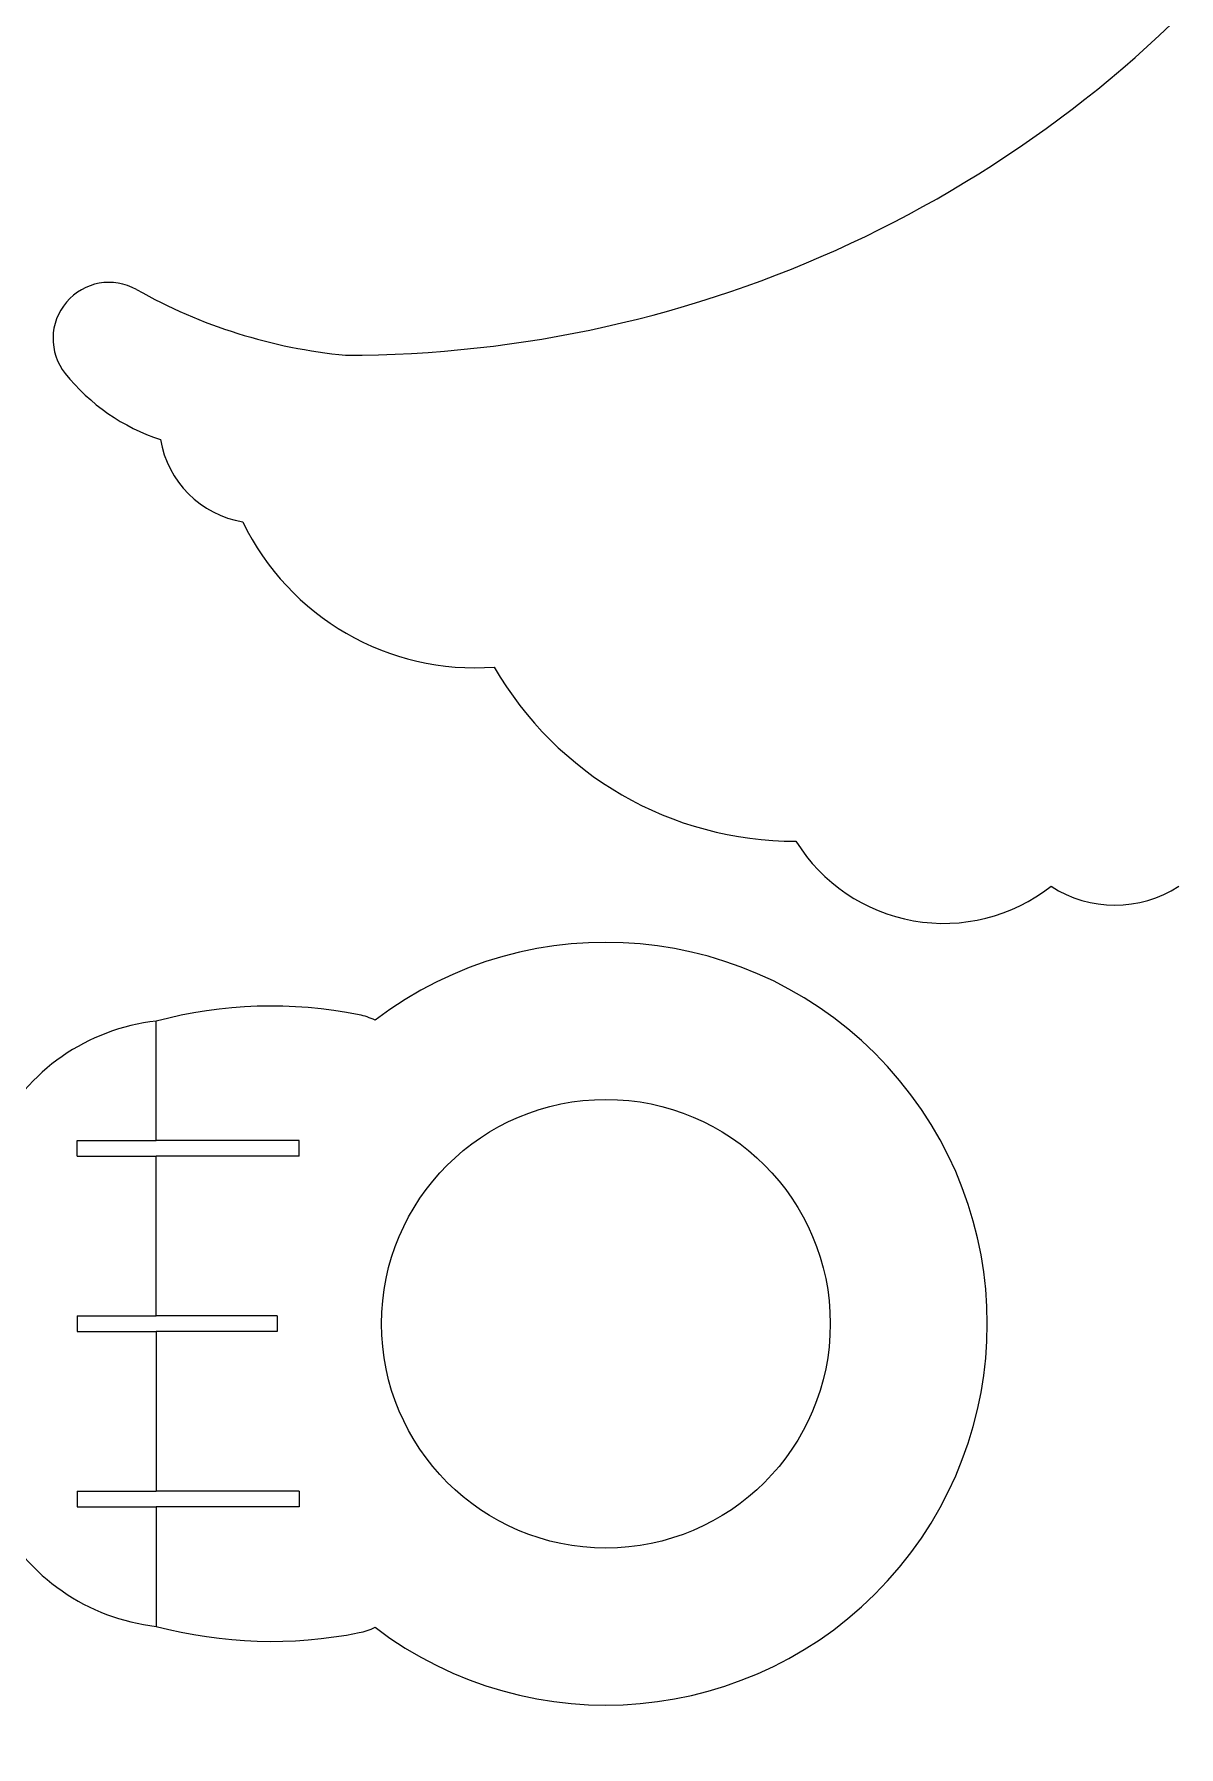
# Model space of a CAD drawing. Header units: millimetres. Extents: x 570 to 650.8, y -8.3 to 42.9.
# Drawn here: x 613.78 to 630.6, y -7.6 to 17.56 of the extents above; entities that cross this region are included whole.
import ezdxf

# ---------------------------------------------------------------- set-up
doc = ezdxf.new("R2010")
doc.units = ezdxf.units.MM
doc.header["$MEASUREMENT"] = 0
doc.layers.add('Layer 1', color=7, linetype='Continuous')

msp = doc.modelspace()

# ---------------------------------------------------------------- linework, layer by layer
at = {"layer": 'Layer 1', "color": 4, "lineweight": 9}
for points in [[(618.35982, 12.84619), (623.55273, 12.84473), (628.47967, 15.14214), (631.81651, 19.12108)], [(615.28932, 13.80967), (616.23388, 13.27714), (617.28029, 12.94893), (618.35979, 12.84618)], [(614.24026, 12.57781), (614.60141, 12.12453), (615.08779, 11.78697), (615.63856, 11.60687)], [(615.63857, 11.60688), (615.74486, 10.98732), (616.23034, 10.50197), (616.84991, 10.39569)], [(616.84993, 10.39569), (617.52638, 8.99328), (618.99216, 8.14723), (620.54482, 8.26241)], [(620.54483, 8.26241), (621.45807, 6.67694), (623.14876, 5.70062), (624.97836, 5.70261)], [(628.72663, 5.04159), (629.29813, 4.67276), (630.03233, 4.67276), (630.60383, 5.04159)], [(618.55736, 3.15282), (617.57003, 3.35028), (616.55049, 3.31841), (615.57727, 3.05968)], [(615.57727, 3.05952), (614.56656, 2.94737), (613.68087, 2.33164), (613.22379, 1.42311)], [(615.57727, 1.30476), (615.57727, 1.30476), (615.57727, 3.05969), (615.57727, 3.05969)], [(615.57727, 1.30476), (615.57727, 1.30476), (615.57727, 3.05969), (615.57727, 3.05969)], [(615.57727, 1.30476), (615.57727, 1.30476), (615.57727, 3.05969), (615.57727, 3.05969)], [(615.57727, 1.30476), (615.57727, 1.30476), (615.57727, 3.05969), (615.57727, 3.05969)], [(615.57727, 1.30476), (615.57727, 1.30476), (615.57727, 3.05969), (615.57727, 3.05969)], [(615.57727, 1.30476), (615.57727, 1.30476), (615.57727, 3.05969), (615.57727, 3.05969)], [(615.57727, 1.30476), (615.57727, 1.30476), (615.57727, 3.05969), (615.57727, 3.05969)], [(615.57727, 1.30476), (615.57727, 1.30476), (615.57727, 3.05969), (615.57727, 3.05969)], [(615.57727, 1.30476), (615.57727, 1.30476), (615.57727, 3.05969), (615.57727, 3.05969)], [(615.57727, 1.30476), (615.57727, 1.30476), (615.57727, 3.05969), (615.57727, 3.05969)], [(615.57727, 1.30476), (615.57727, 1.30476), (615.57727, 3.05969), (615.57727, 3.05969)], [(615.57727, 1.30476), (615.57727, 1.30476), (615.57727, 3.05969), (615.57727, 3.05969)], [(615.57727, 1.30476), (615.57727, 1.30476), (615.57727, 3.05969), (615.57727, 3.05969)], [(615.57727, 1.30476), (615.57727, 1.30476), (615.57727, 3.05969), (615.57727, 3.05969)], [(615.57727, 1.30476), (615.57727, 1.30476), (615.57727, 3.05969), (615.57727, 3.05969)], [(615.57727, 1.30476), (615.57727, 1.30476), (615.57727, 3.05969), (615.57727, 3.05969)], [(615.57727, 1.30476), (615.57727, 1.30476), (615.57727, 3.05969), (615.57727, 3.05969)], [(615.57727, 1.30476), (615.57727, 1.30476), (615.57727, 3.05969), (615.57727, 3.05969)], [(615.57727, 1.30476), (615.57727, 1.30476), (615.57727, 3.05969), (615.57727, 3.05969)], [(615.57727, 1.30476), (615.57727, 1.30476), (615.57727, 3.05969), (615.57727, 3.05969)], [(615.57727, 1.30476), (615.57727, 1.30476), (615.57727, 3.05969), (615.57727, 3.05969)], [(618.79286, 3.07379), (618.71832, 3.10999), (618.63894, 3.13651), (618.55736, 3.15282)], [(614.41443, 1.07333), (614.41443, 1.07333), (614.41443, 1.30476), (614.41443, 1.30476)], [(614.41443, 1.07333), (614.41443, 1.07333), (614.41443, 1.30476), (614.41443, 1.30476)], [(614.41443, 1.07333), (614.41443, 1.07333), (614.41443, 1.30476), (614.41443, 1.30476)], [(614.41443, 1.07333), (614.41443, 1.07333), (614.41443, 1.30476), (614.41443, 1.30476)], [(614.41443, 1.07333), (614.41443, 1.07333), (614.41443, 1.30476), (614.41443, 1.30476)], [(614.41443, 1.07333), (614.41443, 1.07333), (614.41443, 1.30476), (614.41443, 1.30476)], [(614.41443, 1.07333), (614.41443, 1.07333), (614.41443, 1.30476), (614.41443, 1.30476)], [(614.41443, 1.07333), (614.41443, 1.07333), (614.41443, 1.30476), (614.41443, 1.30476)], [(614.41443, 1.07333), (614.41443, 1.07333), (614.41443, 1.30476), (614.41443, 1.30476)], [(614.41443, 1.07333), (614.41443, 1.07333), (614.41443, 1.30476), (614.41443, 1.30476)], [(614.41443, 1.07333), (614.41443, 1.07333), (614.41443, 1.30476), (614.41443, 1.30476)], [(614.41443, 1.07333), (614.41443, 1.07333), (614.41443, 1.30476), (614.41443, 1.30476)], [(614.41443, 1.07333), (614.41443, 1.07333), (614.41443, 1.30476), (614.41443, 1.30476)], [(614.41443, 1.07333), (614.41443, 1.07333), (614.41443, 1.30476), (614.41443, 1.30476)], [(614.41443, 1.07333), (614.41443, 1.07333), (614.41443, 1.30476), (614.41443, 1.30476)], [(614.41443, 1.07333), (614.41443, 1.07333), (614.41443, 1.30476), (614.41443, 1.30476)], [(614.41443, 1.07333), (614.41443, 1.07333), (614.41443, 1.30476), (614.41443, 1.30476)], [(614.41443, 1.07333), (614.41443, 1.07333), (614.41443, 1.30476), (614.41443, 1.30476)], [(614.41443, 1.07333), (614.41443, 1.07333), (614.41443, 1.30476), (614.41443, 1.30476)], [(614.41443, 1.07333), (614.41443, 1.07333), (614.41443, 1.30476), (614.41443, 1.30476)], [(614.41443, 1.07333), (614.41443, 1.07333), (614.41443, 1.30476), (614.41443, 1.30476)], [(614.41443, 1.30476), (614.41443, 1.30476), (615.57727, 1.30476), (615.57727, 1.30476)], [(614.41443, 1.30476), (614.41443, 1.30476), (615.57727, 1.30476), (615.57727, 1.30476)], [(614.41443, 1.30476), (614.41443, 1.30476), (615.57727, 1.30476), (615.57727, 1.30476)], [(614.41443, 1.30476), (614.41443, 1.30476), (615.57727, 1.30476), (615.57727, 1.30476)], [(614.41443, 1.30476), (614.41443, 1.30476), (615.57727, 1.30476), (615.57727, 1.30476)], [(614.41443, 1.30476), (614.41443, 1.30476), (615.57727, 1.30476), (615.57727, 1.30476)], [(614.41443, 1.30476), (614.41443, 1.30476), (615.57727, 1.30476), (615.57727, 1.30476)], [(614.41443, 1.30476), (614.41443, 1.30476), (615.57727, 1.30476), (615.57727, 1.30476)], [(614.41443, 1.30476), (614.41443, 1.30476), (615.57727, 1.30476), (615.57727, 1.30476)], [(614.41443, 1.30476), (614.41443, 1.30476), (615.57727, 1.30476), (615.57727, 1.30476)], [(614.41443, 1.30476), (614.41443, 1.30476), (615.57727, 1.30476), (615.57727, 1.30476)], [(614.41443, 1.30476), (614.41443, 1.30476), (615.57727, 1.30476), (615.57727, 1.30476)], [(614.41443, 1.30476), (614.41443, 1.30476), (615.57727, 1.30476), (615.57727, 1.30476)], [(614.41443, 1.30476), (614.41443, 1.30476), (615.57727, 1.30476), (615.57727, 1.30476)], [(614.41443, 1.30476), (614.41443, 1.30476), (615.57727, 1.30476), (615.57727, 1.30476)], [(614.41443, 1.30476), (614.41443, 1.30476), (615.57727, 1.30476), (615.57727, 1.30476)], [(614.41443, 1.30476), (614.41443, 1.30476), (615.57727, 1.30476), (615.57727, 1.30476)], [(614.41443, 1.30476), (614.41443, 1.30476), (615.57727, 1.30476), (615.57727, 1.30476)], [(614.41443, 1.30476), (614.41443, 1.30476), (615.57727, 1.30476), (615.57727, 1.30476)], [(614.41443, 1.30476), (614.41443, 1.30476), (615.57727, 1.30476), (615.57727, 1.30476)], [(614.41443, 1.30476), (614.41443, 1.30476), (615.57727, 1.30476), (615.57727, 1.30476)], [(617.67851, 1.30476), (617.67851, 1.30476), (615.57727, 1.30476), (615.57727, 1.30476)], [(617.67851, 1.30476), (617.67851, 1.30476), (615.57727, 1.30476), (615.57727, 1.30476)], [(617.67851, 1.30476), (617.67851, 1.30476), (615.57727, 1.30476), (615.57727, 1.30476)], [(617.67851, 1.30476), (617.67851, 1.30476), (615.57727, 1.30476), (615.57727, 1.30476)], [(617.67851, 1.30476), (617.67851, 1.30476), (615.57727, 1.30476), (615.57727, 1.30476)], [(617.67851, 1.30476), (617.67851, 1.30476), (615.57727, 1.30476), (615.57727, 1.30476)], [(617.67851, 1.30476), (617.67851, 1.30476), (615.57727, 1.30476), (615.57727, 1.30476)], [(617.67851, 1.30476), (617.67851, 1.30476), (615.57727, 1.30476), (615.57727, 1.30476)], [(617.67851, 1.30476), (617.67851, 1.30476), (615.57727, 1.30476), (615.57727, 1.30476)], [(617.67851, 1.30476), (617.67851, 1.30476), (615.57727, 1.30476), (615.57727, 1.30476)], [(617.67851, 1.30476), (617.67851, 1.30476), (615.57727, 1.30476), (615.57727, 1.30476)], [(617.67851, 1.30476), (617.67851, 1.30476), (615.57727, 1.30476), (615.57727, 1.30476)], [(617.67851, 1.30476), (617.67851, 1.30476), (615.57727, 1.30476), (615.57727, 1.30476)], [(617.67851, 1.30476), (617.67851, 1.30476), (615.57727, 1.30476), (615.57727, 1.30476)], [(617.67851, 1.30476), (617.67851, 1.30476), (615.57727, 1.30476), (615.57727, 1.30476)], [(617.67851, 1.30476), (617.67851, 1.30476), (615.57727, 1.30476), (615.57727, 1.30476)], [(617.67851, 1.30476), (617.67851, 1.30476), (615.57727, 1.30476), (615.57727, 1.30476)], [(617.67851, 1.30476), (617.67851, 1.30476), (615.57727, 1.30476), (615.57727, 1.30476)], [(617.67851, 1.30476), (617.67851, 1.30476), (615.57727, 1.30476), (615.57727, 1.30476)], [(617.67851, 1.30476), (617.67851, 1.30476), (615.57727, 1.30476), (615.57727, 1.30476)], [(617.67851, 1.30476), (617.67851, 1.30476), (615.57727, 1.30476), (615.57727, 1.30476)], [(617.67851, 1.07333), (617.67851, 1.07333), (617.67851, 1.30476), (617.67851, 1.30476)], [(617.67851, 1.07333), (617.67851, 1.07333), (617.67851, 1.30476), (617.67851, 1.30476)], [(617.67851, 1.07333), (617.67851, 1.07333), (617.67851, 1.30476), (617.67851, 1.30476)], [(617.67851, 1.07333), (617.67851, 1.07333), (617.67851, 1.30476), (617.67851, 1.30476)], [(617.67851, 1.07333), (617.67851, 1.07333), (617.67851, 1.30476), (617.67851, 1.30476)], [(617.67851, 1.07333), (617.67851, 1.07333), (617.67851, 1.30476), (617.67851, 1.30476)], [(617.67851, 1.07333), (617.67851, 1.07333), (617.67851, 1.30476), (617.67851, 1.30476)], [(617.67851, 1.07333), (617.67851, 1.07333), (617.67851, 1.30476), (617.67851, 1.30476)], [(617.67851, 1.07333), (617.67851, 1.07333), (617.67851, 1.30476), (617.67851, 1.30476)], [(617.67851, 1.07333), (617.67851, 1.07333), (617.67851, 1.30476), (617.67851, 1.30476)], [(617.67851, 1.07333), (617.67851, 1.07333), (617.67851, 1.30476), (617.67851, 1.30476)], [(617.67851, 1.07333), (617.67851, 1.07333), (617.67851, 1.30476), (617.67851, 1.30476)], [(617.67851, 1.07333), (617.67851, 1.07333), (617.67851, 1.30476), (617.67851, 1.30476)], [(617.67851, 1.07333), (617.67851, 1.07333), (617.67851, 1.30476), (617.67851, 1.30476)], [(617.67851, 1.07333), (617.67851, 1.07333), (617.67851, 1.30476), (617.67851, 1.30476)], [(617.67851, 1.07333), (617.67851, 1.07333), (617.67851, 1.30476), (617.67851, 1.30476)], [(617.67851, 1.07333), (617.67851, 1.07333), (617.67851, 1.30476), (617.67851, 1.30476)], [(617.67851, 1.07333), (617.67851, 1.07333), (617.67851, 1.30476), (617.67851, 1.30476)], [(617.67851, 1.07333), (617.67851, 1.07333), (617.67851, 1.30476), (617.67851, 1.30476)], [(617.67851, 1.07333), (617.67851, 1.07333), (617.67851, 1.30476), (617.67851, 1.30476)], [(617.67851, 1.07333), (617.67851, 1.07333), (617.67851, 1.30476), (617.67851, 1.30476)], [(614.41443, 1.07333), (614.41443, 1.07333), (615.57727, 1.07333), (615.57727, 1.07333)], [(614.41443, 1.07333), (614.41443, 1.07333), (615.57727, 1.07333), (615.57727, 1.07333)], [(614.41443, 1.07333), (614.41443, 1.07333), (615.57727, 1.07333), (615.57727, 1.07333)], [(614.41443, 1.07333), (614.41443, 1.07333), (615.57727, 1.07333), (615.57727, 1.07333)], [(614.41443, 1.07333), (614.41443, 1.07333), (615.57727, 1.07333), (615.57727, 1.07333)], [(614.41443, 1.07333), (614.41443, 1.07333), (615.57727, 1.07333), (615.57727, 1.07333)], [(614.41443, 1.07333), (614.41443, 1.07333), (615.57727, 1.07333), (615.57727, 1.07333)], [(614.41443, 1.07333), (614.41443, 1.07333), (615.57727, 1.07333), (615.57727, 1.07333)], [(614.41443, 1.07333), (614.41443, 1.07333), (615.57727, 1.07333), (615.57727, 1.07333)], [(614.41443, 1.07333), (614.41443, 1.07333), (615.57727, 1.07333), (615.57727, 1.07333)], [(614.41443, 1.07333), (614.41443, 1.07333), (615.57727, 1.07333), (615.57727, 1.07333)], [(614.41443, 1.07333), (614.41443, 1.07333), (615.57727, 1.07333), (615.57727, 1.07333)], [(614.41443, 1.07333), (614.41443, 1.07333), (615.57727, 1.07333), (615.57727, 1.07333)], [(614.41443, 1.07333), (614.41443, 1.07333), (615.57727, 1.07333), (615.57727, 1.07333)], [(614.41443, 1.07333), (614.41443, 1.07333), (615.57727, 1.07333), (615.57727, 1.07333)], [(614.41443, 1.07333), (614.41443, 1.07333), (615.57727, 1.07333), (615.57727, 1.07333)], [(614.41443, 1.07333), (614.41443, 1.07333), (615.57727, 1.07333), (615.57727, 1.07333)], [(614.41443, 1.07333), (614.41443, 1.07333), (615.57727, 1.07333), (615.57727, 1.07333)], [(614.41443, 1.07333), (614.41443, 1.07333), (615.57727, 1.07333), (615.57727, 1.07333)], [(614.41443, 1.07333), (614.41443, 1.07333), (615.57727, 1.07333), (615.57727, 1.07333)], [(614.41443, 1.07333), (614.41443, 1.07333), (615.57727, 1.07333), (615.57727, 1.07333)], [(617.67851, 1.07333), (617.67851, 1.07333), (615.57727, 1.07333), (615.57727, 1.07333)], [(617.67851, 1.07333), (617.67851, 1.07333), (615.57727, 1.07333), (615.57727, 1.07333)], [(617.67851, 1.07333), (617.67851, 1.07333), (615.57727, 1.07333), (615.57727, 1.07333)], [(617.67851, 1.07333), (617.67851, 1.07333), (615.57727, 1.07333), (615.57727, 1.07333)], [(617.67851, 1.07333), (617.67851, 1.07333), (615.57727, 1.07333), (615.57727, 1.07333)], [(617.67851, 1.07333), (617.67851, 1.07333), (615.57727, 1.07333), (615.57727, 1.07333)], [(617.67851, 1.07333), (617.67851, 1.07333), (615.57727, 1.07333), (615.57727, 1.07333)], [(617.67851, 1.07333), (617.67851, 1.07333), (615.57727, 1.07333), (615.57727, 1.07333)], [(617.67851, 1.07333), (617.67851, 1.07333), (615.57727, 1.07333), (615.57727, 1.07333)], [(617.67851, 1.07333), (617.67851, 1.07333), (615.57727, 1.07333), (615.57727, 1.07333)], [(617.67851, 1.07333), (617.67851, 1.07333), (615.57727, 1.07333), (615.57727, 1.07333)], [(617.67851, 1.07333), (617.67851, 1.07333), (615.57727, 1.07333), (615.57727, 1.07333)], [(617.67851, 1.07333), (617.67851, 1.07333), (615.57727, 1.07333), (615.57727, 1.07333)], [(617.67851, 1.07333), (617.67851, 1.07333), (615.57727, 1.07333), (615.57727, 1.07333)], [(617.67851, 1.07333), (617.67851, 1.07333), (615.57727, 1.07333), (615.57727, 1.07333)], [(617.67851, 1.07333), (617.67851, 1.07333), (615.57727, 1.07333), (615.57727, 1.07333)], [(617.67851, 1.07333), (617.67851, 1.07333), (615.57727, 1.07333), (615.57727, 1.07333)], [(617.67851, 1.07333), (617.67851, 1.07333), (615.57727, 1.07333), (615.57727, 1.07333)], [(617.67851, 1.07333), (617.67851, 1.07333), (615.57727, 1.07333), (615.57727, 1.07333)], [(617.67851, 1.07333), (617.67851, 1.07333), (615.57727, 1.07333), (615.57727, 1.07333)], [(617.67851, 1.07333), (617.67851, 1.07333), (615.57727, 1.07333), (615.57727, 1.07333)], [(615.57727, -1.27172), (615.57727, -1.27172), (615.57727, 1.07333), (615.57727, 1.07333)], [(615.57727, -1.27172), (615.57727, -1.27172), (615.57727, 1.07333), (615.57727, 1.07333)], [(615.57727, -1.27172), (615.57727, -1.27172), (615.57727, 1.07333), (615.57727, 1.07333)], [(615.57727, -1.27172), (615.57727, -1.27172), (615.57727, 1.07333), (615.57727, 1.07333)], [(615.57727, -1.27172), (615.57727, -1.27172), (615.57727, 1.07333), (615.57727, 1.07333)], [(615.57727, -1.27172), (615.57727, -1.27172), (615.57727, 1.07333), (615.57727, 1.07333)], [(615.57727, -1.27172), (615.57727, -1.27172), (615.57727, 1.07333), (615.57727, 1.07333)], [(615.57727, -1.27172), (615.57727, -1.27172), (615.57727, 1.07333), (615.57727, 1.07333)], [(615.57727, -1.27172), (615.57727, -1.27172), (615.57727, 1.07333), (615.57727, 1.07333)], [(615.57727, -1.27172), (615.57727, -1.27172), (615.57727, 1.07333), (615.57727, 1.07333)], [(615.57727, -1.27172), (615.57727, -1.27172), (615.57727, 1.07333), (615.57727, 1.07333)], [(615.57727, -1.27172), (615.57727, -1.27172), (615.57727, 1.07333), (615.57727, 1.07333)], [(615.57727, -1.27172), (615.57727, -1.27172), (615.57727, 1.07333), (615.57727, 1.07333)], [(615.57727, -1.27172), (615.57727, -1.27172), (615.57727, 1.07333), (615.57727, 1.07333)], [(615.57727, -1.27172), (615.57727, -1.27172), (615.57727, 1.07333), (615.57727, 1.07333)], [(615.57727, -1.27172), (615.57727, -1.27172), (615.57727, 1.07333), (615.57727, 1.07333)], [(615.57727, -1.27172), (615.57727, -1.27172), (615.57727, 1.07333), (615.57727, 1.07333)], [(615.57727, -1.27172), (615.57727, -1.27172), (615.57727, 1.07333), (615.57727, 1.07333)], [(615.57727, -1.27172), (615.57727, -1.27172), (615.57727, 1.07333), (615.57727, 1.07333)], [(615.57727, -1.27172), (615.57727, -1.27172), (615.57727, 1.07333), (615.57727, 1.07333)], [(615.57727, -1.27172), (615.57727, -1.27172), (615.57727, 1.07333), (615.57727, 1.07333)], [(614.41443, -1.27172), (614.41443, -1.27172), (614.41443, -1.50323), (614.41443, -1.50323)], [(614.41443, -1.27172), (614.41443, -1.27172), (614.41443, -1.50323), (614.41443, -1.50323)], [(614.41443, -1.27172), (614.41443, -1.27172), (614.41443, -1.50323), (614.41443, -1.50323)], [(614.41443, -1.27172), (614.41443, -1.27172), (614.41443, -1.50323), (614.41443, -1.50323)], [(614.41443, -1.27172), (614.41443, -1.27172), (614.41443, -1.50323), (614.41443, -1.50323)], [(614.41443, -1.27172), (614.41443, -1.27172), (614.41443, -1.50323), (614.41443, -1.50323)], [(614.41443, -1.27172), (614.41443, -1.27172), (614.41443, -1.50323), (614.41443, -1.50323)], [(614.41443, -1.27172), (614.41443, -1.27172), (614.41443, -1.50323), (614.41443, -1.50323)], [(614.41443, -1.27172), (614.41443, -1.27172), (614.41443, -1.50323), (614.41443, -1.50323)], [(614.41443, -1.27172), (614.41443, -1.27172), (614.41443, -1.50323), (614.41443, -1.50323)], [(614.41443, -1.27172), (614.41443, -1.27172), (614.41443, -1.50323), (614.41443, -1.50323)], [(614.41443, -1.27172), (614.41443, -1.27172), (614.41443, -1.50323), (614.41443, -1.50323)], [(614.41443, -1.27172), (614.41443, -1.27172), (614.41443, -1.50323), (614.41443, -1.50323)], [(614.41443, -1.27172), (614.41443, -1.27172), (614.41443, -1.50323), (614.41443, -1.50323)], [(614.41443, -1.27172), (614.41443, -1.27172), (614.41443, -1.50323), (614.41443, -1.50323)], [(614.41443, -1.27172), (614.41443, -1.27172), (614.41443, -1.50323), (614.41443, -1.50323)], [(614.41443, -1.27172), (614.41443, -1.27172), (614.41443, -1.50323), (614.41443, -1.50323)], [(614.41443, -1.27172), (614.41443, -1.27172), (614.41443, -1.50323), (614.41443, -1.50323)], [(614.41443, -1.27172), (614.41443, -1.27172), (614.41443, -1.50323), (614.41443, -1.50323)], [(614.41443, -1.27172), (614.41443, -1.27172), (614.41443, -1.50323), (614.41443, -1.50323)], [(614.41443, -1.27172), (614.41443, -1.27172), (614.41443, -1.50323), (614.41443, -1.50323)], [(614.41443, -1.27172), (614.41443, -1.27172), (615.57727, -1.27172), (615.57727, -1.27172)], [(614.41443, -1.27172), (614.41443, -1.27172), (615.57727, -1.27172), (615.57727, -1.27172)], [(614.41443, -1.27172), (614.41443, -1.27172), (615.57727, -1.27172), (615.57727, -1.27172)], [(614.41443, -1.27172), (614.41443, -1.27172), (615.57727, -1.27172), (615.57727, -1.27172)], [(614.41443, -1.27172), (614.41443, -1.27172), (615.57727, -1.27172), (615.57727, -1.27172)], [(614.41443, -1.27172), (614.41443, -1.27172), (615.57727, -1.27172), (615.57727, -1.27172)], [(614.41443, -1.27172), (614.41443, -1.27172), (615.57727, -1.27172), (615.57727, -1.27172)], [(614.41443, -1.27172), (614.41443, -1.27172), (615.57727, -1.27172), (615.57727, -1.27172)], [(614.41443, -1.27172), (614.41443, -1.27172), (615.57727, -1.27172), (615.57727, -1.27172)], [(614.41443, -1.27172), (614.41443, -1.27172), (615.57727, -1.27172), (615.57727, -1.27172)], [(614.41443, -1.27172), (614.41443, -1.27172), (615.57727, -1.27172), (615.57727, -1.27172)], [(614.41443, -1.27172), (614.41443, -1.27172), (615.57727, -1.27172), (615.57727, -1.27172)], [(614.41443, -1.27172), (614.41443, -1.27172), (615.57727, -1.27172), (615.57727, -1.27172)], [(614.41443, -1.27172), (614.41443, -1.27172), (615.57727, -1.27172), (615.57727, -1.27172)], [(614.41443, -1.27172), (614.41443, -1.27172), (615.57727, -1.27172), (615.57727, -1.27172)], [(614.41443, -1.27172), (614.41443, -1.27172), (615.57727, -1.27172), (615.57727, -1.27172)], [(614.41443, -1.27172), (614.41443, -1.27172), (615.57727, -1.27172), (615.57727, -1.27172)], [(614.41443, -1.27172), (614.41443, -1.27172), (615.57727, -1.27172), (615.57727, -1.27172)], [(614.41443, -1.27172), (614.41443, -1.27172), (615.57727, -1.27172), (615.57727, -1.27172)], [(614.41443, -1.27172), (614.41443, -1.27172), (615.57727, -1.27172), (615.57727, -1.27172)], [(614.41443, -1.27172), (614.41443, -1.27172), (615.57727, -1.27172), (615.57727, -1.27172)], [(614.41443, -1.50323), (614.41443, -1.50323), (615.57727, -1.50323), (615.57727, -1.50323)], [(614.41443, -1.50323), (614.41443, -1.50323), (615.57727, -1.50323), (615.57727, -1.50323)], [(614.41443, -1.50323), (614.41443, -1.50323), (615.57727, -1.50323), (615.57727, -1.50323)], [(614.41443, -1.50323), (614.41443, -1.50323), (615.57727, -1.50323), (615.57727, -1.50323)], [(614.41443, -1.50323), (614.41443, -1.50323), (615.57727, -1.50323), (615.57727, -1.50323)], [(614.41443, -1.50323), (614.41443, -1.50323), (615.57727, -1.50323), (615.57727, -1.50323)], [(614.41443, -1.50323), (614.41443, -1.50323), (615.57727, -1.50323), (615.57727, -1.50323)], [(614.41443, -1.50323), (614.41443, -1.50323), (615.57727, -1.50323), (615.57727, -1.50323)], [(614.41443, -1.50323), (614.41443, -1.50323), (615.57727, -1.50323), (615.57727, -1.50323)], [(614.41443, -1.50323), (614.41443, -1.50323), (615.57727, -1.50323), (615.57727, -1.50323)], [(614.41443, -1.50323), (614.41443, -1.50323), (615.57727, -1.50323), (615.57727, -1.50323)], [(614.41443, -1.50323), (614.41443, -1.50323), (615.57727, -1.50323), (615.57727, -1.50323)], [(614.41443, -1.50323), (614.41443, -1.50323), (615.57727, -1.50323), (615.57727, -1.50323)], [(614.41443, -1.50323), (614.41443, -1.50323), (615.57727, -1.50323), (615.57727, -1.50323)], [(614.41443, -1.50323), (614.41443, -1.50323), (615.57727, -1.50323), (615.57727, -1.50323)], [(614.41443, -1.50323), (614.41443, -1.50323), (615.57727, -1.50323), (615.57727, -1.50323)], [(614.41443, -1.50323), (614.41443, -1.50323), (615.57727, -1.50323), (615.57727, -1.50323)], [(614.41443, -1.50323), (614.41443, -1.50323), (615.57727, -1.50323), (615.57727, -1.50323)], [(614.41443, -1.50323), (614.41443, -1.50323), (615.57727, -1.50323), (615.57727, -1.50323)], [(614.41443, -1.50323), (614.41443, -1.50323), (615.57727, -1.50323), (615.57727, -1.50323)], [(614.41443, -1.50323), (614.41443, -1.50323), (615.57727, -1.50323), (615.57727, -1.50323)], [(617.35219, -1.27172), (617.35219, -1.27172), (615.57727, -1.27172), (615.57727, -1.27172)], [(617.35219, -1.27172), (617.35219, -1.27172), (615.57727, -1.27172), (615.57727, -1.27172)], [(617.35219, -1.27172), (617.35219, -1.27172), (615.57727, -1.27172), (615.57727, -1.27172)], [(617.35219, -1.27172), (617.35219, -1.27172), (615.57727, -1.27172), (615.57727, -1.27172)], [(617.35219, -1.27172), (617.35219, -1.27172), (615.57727, -1.27172), (615.57727, -1.27172)], [(617.35219, -1.27172), (617.35219, -1.27172), (615.57727, -1.27172), (615.57727, -1.27172)], [(617.35219, -1.27172), (617.35219, -1.27172), (615.57727, -1.27172), (615.57727, -1.27172)], [(617.35219, -1.27172), (617.35219, -1.27172), (615.57727, -1.27172), (615.57727, -1.27172)], [(617.35219, -1.27172), (617.35219, -1.27172), (615.57727, -1.27172), (615.57727, -1.27172)], [(617.35219, -1.27172), (617.35219, -1.27172), (615.57727, -1.27172), (615.57727, -1.27172)], [(617.35219, -1.27172), (617.35219, -1.27172), (615.57727, -1.27172), (615.57727, -1.27172)], [(617.35219, -1.27172), (617.35219, -1.27172), (615.57727, -1.27172), (615.57727, -1.27172)], [(617.35219, -1.27172), (617.35219, -1.27172), (615.57727, -1.27172), (615.57727, -1.27172)], [(617.35219, -1.27172), (617.35219, -1.27172), (615.57727, -1.27172), (615.57727, -1.27172)], [(617.35219, -1.27172), (617.35219, -1.27172), (615.57727, -1.27172), (615.57727, -1.27172)], [(617.35219, -1.27172), (617.35219, -1.27172), (615.57727, -1.27172), (615.57727, -1.27172)], [(617.35219, -1.27172), (617.35219, -1.27172), (615.57727, -1.27172), (615.57727, -1.27172)], [(617.35219, -1.27172), (617.35219, -1.27172), (615.57727, -1.27172), (615.57727, -1.27172)], [(617.35219, -1.27172), (617.35219, -1.27172), (615.57727, -1.27172), (615.57727, -1.27172)], [(617.35219, -1.27172), (617.35219, -1.27172), (615.57727, -1.27172), (615.57727, -1.27172)], [(617.35219, -1.27172), (617.35219, -1.27172), (615.57727, -1.27172), (615.57727, -1.27172)], [(617.35219, -1.50323), (617.35219, -1.50323), (615.57727, -1.50323), (615.57727, -1.50323)], [(617.35219, -1.50323), (617.35219, -1.50323), (615.57727, -1.50323), (615.57727, -1.50323)], [(617.35219, -1.50323), (617.35219, -1.50323), (615.57727, -1.50323), (615.57727, -1.50323)], [(617.35219, -1.50323), (617.35219, -1.50323), (615.57727, -1.50323), (615.57727, -1.50323)], [(617.35219, -1.50323), (617.35219, -1.50323), (615.57727, -1.50323), (615.57727, -1.50323)], [(617.35219, -1.50323), (617.35219, -1.50323), (615.57727, -1.50323), (615.57727, -1.50323)], [(617.35219, -1.50323), (617.35219, -1.50323), (615.57727, -1.50323), (615.57727, -1.50323)], [(617.35219, -1.50323), (617.35219, -1.50323), (615.57727, -1.50323), (615.57727, -1.50323)], [(617.35219, -1.50323), (617.35219, -1.50323), (615.57727, -1.50323), (615.57727, -1.50323)], [(617.35219, -1.50323), (617.35219, -1.50323), (615.57727, -1.50323), (615.57727, -1.50323)], [(617.35219, -1.50323), (617.35219, -1.50323), (615.57727, -1.50323), (615.57727, -1.50323)], [(617.35219, -1.50323), (617.35219, -1.50323), (615.57727, -1.50323), (615.57727, -1.50323)], [(617.35219, -1.50323), (617.35219, -1.50323), (615.57727, -1.50323), (615.57727, -1.50323)], [(617.35219, -1.50323), (617.35219, -1.50323), (615.57727, -1.50323), (615.57727, -1.50323)], [(617.35219, -1.50323), (617.35219, -1.50323), (615.57727, -1.50323), (615.57727, -1.50323)], [(617.35219, -1.50323), (617.35219, -1.50323), (615.57727, -1.50323), (615.57727, -1.50323)], [(617.35219, -1.50323), (617.35219, -1.50323), (615.57727, -1.50323), (615.57727, -1.50323)], [(617.35219, -1.50323), (617.35219, -1.50323), (615.57727, -1.50323), (615.57727, -1.50323)], [(617.35219, -1.50323), (617.35219, -1.50323), (615.57727, -1.50323), (615.57727, -1.50323)], [(617.35219, -1.50323), (617.35219, -1.50323), (615.57727, -1.50323), (615.57727, -1.50323)], [(617.35219, -1.50323), (617.35219, -1.50323), (615.57727, -1.50323), (615.57727, -1.50323)], [(615.57727, -1.50323), (615.57727, -1.50323), (615.57727, -3.84832), (615.57727, -3.84832)], [(615.57727, -1.50323), (615.57727, -1.50323), (615.57727, -3.84832), (615.57727, -3.84832)], [(615.57727, -1.50323), (615.57727, -1.50323), (615.57727, -3.84832), (615.57727, -3.84832)], [(615.57727, -1.50323), (615.57727, -1.50323), (615.57727, -3.84832), (615.57727, -3.84832)], [(615.57727, -1.50323), (615.57727, -1.50323), (615.57727, -3.84832), (615.57727, -3.84832)], [(615.57727, -1.50323), (615.57727, -1.50323), (615.57727, -3.84832), (615.57727, -3.84832)], [(615.57727, -1.50323), (615.57727, -1.50323), (615.57727, -3.84832), (615.57727, -3.84832)], [(615.57727, -1.50323), (615.57727, -1.50323), (615.57727, -3.84832), (615.57727, -3.84832)], [(615.57727, -1.50323), (615.57727, -1.50323), (615.57727, -3.84832), (615.57727, -3.84832)], [(615.57727, -1.50323), (615.57727, -1.50323), (615.57727, -3.84832), (615.57727, -3.84832)], [(615.57727, -1.50323), (615.57727, -1.50323), (615.57727, -3.84832), (615.57727, -3.84832)], [(615.57727, -1.50323), (615.57727, -1.50323), (615.57727, -3.84832), (615.57727, -3.84832)], [(615.57727, -1.50323), (615.57727, -1.50323), (615.57727, -3.84832), (615.57727, -3.84832)], [(615.57727, -1.50323), (615.57727, -1.50323), (615.57727, -3.84832), (615.57727, -3.84832)], [(615.57727, -1.50323), (615.57727, -1.50323), (615.57727, -3.84832), (615.57727, -3.84832)], [(615.57727, -1.50323), (615.57727, -1.50323), (615.57727, -3.84832), (615.57727, -3.84832)], [(615.57727, -1.50323), (615.57727, -1.50323), (615.57727, -3.84832), (615.57727, -3.84832)], [(615.57727, -1.50323), (615.57727, -1.50323), (615.57727, -3.84832), (615.57727, -3.84832)], [(615.57727, -1.50323), (615.57727, -1.50323), (615.57727, -3.84832), (615.57727, -3.84832)], [(615.57727, -1.50323), (615.57727, -1.50323), (615.57727, -3.84832), (615.57727, -3.84832)], [(615.57727, -1.50323), (615.57727, -1.50323), (615.57727, -3.84832), (615.57727, -3.84832)], [(617.35219, -1.27172), (617.35219, -1.27172), (617.35219, -1.50323), (617.35219, -1.50323)], [(617.35219, -1.27172), (617.35219, -1.27172), (617.35219, -1.50323), (617.35219, -1.50323)], [(617.35219, -1.27172), (617.35219, -1.27172), (617.35219, -1.50323), (617.35219, -1.50323)], [(617.35219, -1.27172), (617.35219, -1.27172), (617.35219, -1.50323), (617.35219, -1.50323)], [(617.35219, -1.27172), (617.35219, -1.27172), (617.35219, -1.50323), (617.35219, -1.50323)], [(617.35219, -1.27172), (617.35219, -1.27172), (617.35219, -1.50323), (617.35219, -1.50323)], [(617.35219, -1.27172), (617.35219, -1.27172), (617.35219, -1.50323), (617.35219, -1.50323)], [(617.35219, -1.27172), (617.35219, -1.27172), (617.35219, -1.50323), (617.35219, -1.50323)], [(617.35219, -1.27172), (617.35219, -1.27172), (617.35219, -1.50323), (617.35219, -1.50323)], [(617.35219, -1.27172), (617.35219, -1.27172), (617.35219, -1.50323), (617.35219, -1.50323)], [(617.35219, -1.27172), (617.35219, -1.27172), (617.35219, -1.50323), (617.35219, -1.50323)], [(617.35219, -1.27172), (617.35219, -1.27172), (617.35219, -1.50323), (617.35219, -1.50323)], [(617.35219, -1.27172), (617.35219, -1.27172), (617.35219, -1.50323), (617.35219, -1.50323)], [(617.35219, -1.27172), (617.35219, -1.27172), (617.35219, -1.50323), (617.35219, -1.50323)], [(617.35219, -1.27172), (617.35219, -1.27172), (617.35219, -1.50323), (617.35219, -1.50323)], [(617.35219, -1.27172), (617.35219, -1.27172), (617.35219, -1.50323), (617.35219, -1.50323)], [(617.35219, -1.27172), (617.35219, -1.27172), (617.35219, -1.50323), (617.35219, -1.50323)], [(617.35219, -1.27172), (617.35219, -1.27172), (617.35219, -1.50323), (617.35219, -1.50323)], [(617.35219, -1.27172), (617.35219, -1.27172), (617.35219, -1.50323), (617.35219, -1.50323)], [(617.35219, -1.27172), (617.35219, -1.27172), (617.35219, -1.50323), (617.35219, -1.50323)], [(617.35219, -1.27172), (617.35219, -1.27172), (617.35219, -1.50323), (617.35219, -1.50323)], [(614.41443, -3.84832), (614.41443, -3.84832), (614.41443, -4.07983), (614.41443, -4.07983)], [(614.41443, -3.84832), (614.41443, -3.84832), (614.41443, -4.07983), (614.41443, -4.07983)], [(614.41443, -3.84832), (614.41443, -3.84832), (614.41443, -4.07983), (614.41443, -4.07983)], [(614.41443, -3.84832), (614.41443, -3.84832), (614.41443, -4.07983), (614.41443, -4.07983)], [(614.41443, -3.84832), (614.41443, -3.84832), (614.41443, -4.07983), (614.41443, -4.07983)], [(614.41443, -3.84832), (614.41443, -3.84832), (614.41443, -4.07983), (614.41443, -4.07983)], [(614.41443, -3.84832), (614.41443, -3.84832), (614.41443, -4.07983), (614.41443, -4.07983)], [(614.41443, -3.84832), (614.41443, -3.84832), (614.41443, -4.07983), (614.41443, -4.07983)], [(614.41443, -3.84832), (614.41443, -3.84832), (614.41443, -4.07983), (614.41443, -4.07983)], [(614.41443, -3.84832), (614.41443, -3.84832), (614.41443, -4.07983), (614.41443, -4.07983)], [(614.41443, -3.84832), (614.41443, -3.84832), (614.41443, -4.07983), (614.41443, -4.07983)], [(614.41443, -3.84832), (614.41443, -3.84832), (614.41443, -4.07983), (614.41443, -4.07983)], [(614.41443, -3.84832), (614.41443, -3.84832), (614.41443, -4.07983), (614.41443, -4.07983)], [(614.41443, -3.84832), (614.41443, -3.84832), (614.41443, -4.07983), (614.41443, -4.07983)], [(614.41443, -3.84832), (614.41443, -3.84832), (614.41443, -4.07983), (614.41443, -4.07983)], [(614.41443, -3.84832), (614.41443, -3.84832), (614.41443, -4.07983), (614.41443, -4.07983)], [(614.41443, -3.84832), (614.41443, -3.84832), (614.41443, -4.07983), (614.41443, -4.07983)], [(614.41443, -3.84832), (614.41443, -3.84832), (614.41443, -4.07983), (614.41443, -4.07983)], [(614.41443, -3.84832), (614.41443, -3.84832), (614.41443, -4.07983), (614.41443, -4.07983)], [(614.41443, -3.84832), (614.41443, -3.84832), (614.41443, -4.07983), (614.41443, -4.07983)], [(614.41443, -3.84832), (614.41443, -3.84832), (614.41443, -4.07983), (614.41443, -4.07983)], [(614.41443, -3.84832), (614.41443, -3.84832), (615.57727, -3.84832), (615.57727, -3.84832)], [(614.41443, -3.84832), (614.41443, -3.84832), (615.57727, -3.84832), (615.57727, -3.84832)], [(614.41443, -3.84832), (614.41443, -3.84832), (615.57727, -3.84832), (615.57727, -3.84832)], [(614.41443, -3.84832), (614.41443, -3.84832), (615.57727, -3.84832), (615.57727, -3.84832)], [(614.41443, -3.84832), (614.41443, -3.84832), (615.57727, -3.84832), (615.57727, -3.84832)], [(614.41443, -3.84832), (614.41443, -3.84832), (615.57727, -3.84832), (615.57727, -3.84832)], [(614.41443, -3.84832), (614.41443, -3.84832), (615.57727, -3.84832), (615.57727, -3.84832)], [(614.41443, -3.84832), (614.41443, -3.84832), (615.57727, -3.84832), (615.57727, -3.84832)], [(614.41443, -3.84832), (614.41443, -3.84832), (615.57727, -3.84832), (615.57727, -3.84832)], [(614.41443, -3.84832), (614.41443, -3.84832), (615.57727, -3.84832), (615.57727, -3.84832)], [(614.41443, -3.84832), (614.41443, -3.84832), (615.57727, -3.84832), (615.57727, -3.84832)], [(614.41443, -3.84832), (614.41443, -3.84832), (615.57727, -3.84832), (615.57727, -3.84832)], [(614.41443, -3.84832), (614.41443, -3.84832), (615.57727, -3.84832), (615.57727, -3.84832)], [(614.41443, -3.84832), (614.41443, -3.84832), (615.57727, -3.84832), (615.57727, -3.84832)], [(614.41443, -3.84832), (614.41443, -3.84832), (615.57727, -3.84832), (615.57727, -3.84832)], [(614.41443, -3.84832), (614.41443, -3.84832), (615.57727, -3.84832), (615.57727, -3.84832)], [(614.41443, -3.84832), (614.41443, -3.84832), (615.57727, -3.84832), (615.57727, -3.84832)], [(614.41443, -3.84832), (614.41443, -3.84832), (615.57727, -3.84832), (615.57727, -3.84832)], [(614.41443, -3.84832), (614.41443, -3.84832), (615.57727, -3.84832), (615.57727, -3.84832)], [(614.41443, -3.84832), (614.41443, -3.84832), (615.57727, -3.84832), (615.57727, -3.84832)], [(614.41443, -3.84832), (614.41443, -3.84832), (615.57727, -3.84832), (615.57727, -3.84832)], [(617.67851, -3.84832), (617.67851, -3.84832), (615.57727, -3.84832), (615.57727, -3.84832)], [(617.67851, -3.84832), (617.67851, -3.84832), (615.57727, -3.84832), (615.57727, -3.84832)], [(617.67851, -3.84832), (617.67851, -3.84832), (615.57727, -3.84832), (615.57727, -3.84832)], [(617.67851, -3.84832), (617.67851, -3.84832), (615.57727, -3.84832), (615.57727, -3.84832)], [(617.67851, -3.84832), (617.67851, -3.84832), (615.57727, -3.84832), (615.57727, -3.84832)], [(617.67851, -3.84832), (617.67851, -3.84832), (615.57727, -3.84832), (615.57727, -3.84832)], [(617.67851, -3.84832), (617.67851, -3.84832), (615.57727, -3.84832), (615.57727, -3.84832)], [(617.67851, -3.84832), (617.67851, -3.84832), (615.57727, -3.84832), (615.57727, -3.84832)], [(617.67851, -3.84832), (617.67851, -3.84832), (615.57727, -3.84832), (615.57727, -3.84832)], [(617.67851, -3.84832), (617.67851, -3.84832), (615.57727, -3.84832), (615.57727, -3.84832)], [(617.67851, -3.84832), (617.67851, -3.84832), (615.57727, -3.84832), (615.57727, -3.84832)], [(617.67851, -3.84832), (617.67851, -3.84832), (615.57727, -3.84832), (615.57727, -3.84832)], [(617.67851, -3.84832), (617.67851, -3.84832), (615.57727, -3.84832), (615.57727, -3.84832)], [(617.67851, -3.84832), (617.67851, -3.84832), (615.57727, -3.84832), (615.57727, -3.84832)], [(617.67851, -3.84832), (617.67851, -3.84832), (615.57727, -3.84832), (615.57727, -3.84832)], [(617.67851, -3.84832), (617.67851, -3.84832), (615.57727, -3.84832), (615.57727, -3.84832)], [(617.67851, -3.84832), (617.67851, -3.84832), (615.57727, -3.84832), (615.57727, -3.84832)], [(617.67851, -3.84832), (617.67851, -3.84832), (615.57727, -3.84832), (615.57727, -3.84832)], [(617.67851, -3.84832), (617.67851, -3.84832), (615.57727, -3.84832), (615.57727, -3.84832)], [(617.67851, -3.84832), (617.67851, -3.84832), (615.57727, -3.84832), (615.57727, -3.84832)], [(617.67851, -3.84832), (617.67851, -3.84832), (615.57727, -3.84832), (615.57727, -3.84832)], [(617.67851, -3.84832), (617.67851, -3.84832), (617.67851, -4.07983), (617.67851, -4.07983)], [(617.67851, -3.84832), (617.67851, -3.84832), (617.67851, -4.07983), (617.67851, -4.07983)], [(617.67851, -3.84832), (617.67851, -3.84832), (617.67851, -4.07983), (617.67851, -4.07983)], [(617.67851, -3.84832), (617.67851, -3.84832), (617.67851, -4.07983), (617.67851, -4.07983)], [(617.67851, -3.84832), (617.67851, -3.84832), (617.67851, -4.07983), (617.67851, -4.07983)], [(617.67851, -3.84832), (617.67851, -3.84832), (617.67851, -4.07983), (617.67851, -4.07983)], [(617.67851, -3.84832), (617.67851, -3.84832), (617.67851, -4.07983), (617.67851, -4.07983)], [(617.67851, -3.84832), (617.67851, -3.84832), (617.67851, -4.07983), (617.67851, -4.07983)], [(617.67851, -3.84832), (617.67851, -3.84832), (617.67851, -4.07983), (617.67851, -4.07983)], [(617.67851, -3.84832), (617.67851, -3.84832), (617.67851, -4.07983), (617.67851, -4.07983)], [(617.67851, -3.84832), (617.67851, -3.84832), (617.67851, -4.07983), (617.67851, -4.07983)], [(617.67851, -3.84832), (617.67851, -3.84832), (617.67851, -4.07983), (617.67851, -4.07983)], [(617.67851, -3.84832), (617.67851, -3.84832), (617.67851, -4.07983), (617.67851, -4.07983)], [(617.67851, -3.84832), (617.67851, -3.84832), (617.67851, -4.07983), (617.67851, -4.07983)], [(617.67851, -3.84832), (617.67851, -3.84832), (617.67851, -4.07983), (617.67851, -4.07983)], [(617.67851, -3.84832), (617.67851, -3.84832), (617.67851, -4.07983), (617.67851, -4.07983)], [(617.67851, -3.84832), (617.67851, -3.84832), (617.67851, -4.07983), (617.67851, -4.07983)], [(617.67851, -3.84832), (617.67851, -3.84832), (617.67851, -4.07983), (617.67851, -4.07983)], [(617.67851, -3.84832), (617.67851, -3.84832), (617.67851, -4.07983), (617.67851, -4.07983)], [(617.67851, -3.84832), (617.67851, -3.84832), (617.67851, -4.07983), (617.67851, -4.07983)], [(617.67851, -3.84832), (617.67851, -3.84832), (617.67851, -4.07983), (617.67851, -4.07983)], [(613.22381, -4.19802), (613.68088, -5.10642), (614.56656, -5.72246), (615.57727, -5.83447)], [(614.41443, -4.07983), (614.41443, -4.07983), (615.57727, -4.07983), (615.57727, -4.07983)], [(614.41443, -4.07983), (614.41443, -4.07983), (615.57727, -4.07983), (615.57727, -4.07983)], [(614.41443, -4.07983), (614.41443, -4.07983), (615.57727, -4.07983), (615.57727, -4.07983)], [(614.41443, -4.07983), (614.41443, -4.07983), (615.57727, -4.07983), (615.57727, -4.07983)], [(614.41443, -4.07983), (614.41443, -4.07983), (615.57727, -4.07983), (615.57727, -4.07983)], [(614.41443, -4.07983), (614.41443, -4.07983), (615.57727, -4.07983), (615.57727, -4.07983)], [(614.41443, -4.07983), (614.41443, -4.07983), (615.57727, -4.07983), (615.57727, -4.07983)], [(614.41443, -4.07983), (614.41443, -4.07983), (615.57727, -4.07983), (615.57727, -4.07983)], [(614.41443, -4.07983), (614.41443, -4.07983), (615.57727, -4.07983), (615.57727, -4.07983)], [(614.41443, -4.07983), (614.41443, -4.07983), (615.57727, -4.07983), (615.57727, -4.07983)], [(614.41443, -4.07983), (614.41443, -4.07983), (615.57727, -4.07983), (615.57727, -4.07983)], [(614.41443, -4.07983), (614.41443, -4.07983), (615.57727, -4.07983), (615.57727, -4.07983)], [(614.41443, -4.07983), (614.41443, -4.07983), (615.57727, -4.07983), (615.57727, -4.07983)], [(614.41443, -4.07983), (614.41443, -4.07983), (615.57727, -4.07983), (615.57727, -4.07983)], [(614.41443, -4.07983), (614.41443, -4.07983), (615.57727, -4.07983), (615.57727, -4.07983)], [(614.41443, -4.07983), (614.41443, -4.07983), (615.57727, -4.07983), (615.57727, -4.07983)], [(614.41443, -4.07983), (614.41443, -4.07983), (615.57727, -4.07983), (615.57727, -4.07983)], [(614.41443, -4.07983), (614.41443, -4.07983), (615.57727, -4.07983), (615.57727, -4.07983)], [(614.41443, -4.07983), (614.41443, -4.07983), (615.57727, -4.07983), (615.57727, -4.07983)], [(614.41443, -4.07983), (614.41443, -4.07983), (615.57727, -4.07983), (615.57727, -4.07983)], [(614.41443, -4.07983), (614.41443, -4.07983), (615.57727, -4.07983), (615.57727, -4.07983)], [(617.67851, -4.07983), (617.67851, -4.07983), (615.57727, -4.07983), (615.57727, -4.07983)], [(617.67851, -4.07983), (617.67851, -4.07983), (615.57727, -4.07983), (615.57727, -4.07983)], [(617.67851, -4.07983), (617.67851, -4.07983), (615.57727, -4.07983), (615.57727, -4.07983)], [(617.67851, -4.07983), (617.67851, -4.07983), (615.57727, -4.07983), (615.57727, -4.07983)], [(617.67851, -4.07983), (617.67851, -4.07983), (615.57727, -4.07983), (615.57727, -4.07983)], [(617.67851, -4.07983), (617.67851, -4.07983), (615.57727, -4.07983), (615.57727, -4.07983)], [(617.67851, -4.07983), (617.67851, -4.07983), (615.57727, -4.07983), (615.57727, -4.07983)], [(617.67851, -4.07983), (617.67851, -4.07983), (615.57727, -4.07983), (615.57727, -4.07983)], [(617.67851, -4.07983), (617.67851, -4.07983), (615.57727, -4.07983), (615.57727, -4.07983)], [(617.67851, -4.07983), (617.67851, -4.07983), (615.57727, -4.07983), (615.57727, -4.07983)], [(617.67851, -4.07983), (617.67851, -4.07983), (615.57727, -4.07983), (615.57727, -4.07983)], [(617.67851, -4.07983), (617.67851, -4.07983), (615.57727, -4.07983), (615.57727, -4.07983)], [(617.67851, -4.07983), (617.67851, -4.07983), (615.57727, -4.07983), (615.57727, -4.07983)], [(617.67851, -4.07983), (617.67851, -4.07983), (615.57727, -4.07983), (615.57727, -4.07983)], [(617.67851, -4.07983), (617.67851, -4.07983), (615.57727, -4.07983), (615.57727, -4.07983)], [(617.67851, -4.07983), (617.67851, -4.07983), (615.57727, -4.07983), (615.57727, -4.07983)], [(617.67851, -4.07983), (617.67851, -4.07983), (615.57727, -4.07983), (615.57727, -4.07983)], [(617.67851, -4.07983), (617.67851, -4.07983), (615.57727, -4.07983), (615.57727, -4.07983)], [(617.67851, -4.07983), (617.67851, -4.07983), (615.57727, -4.07983), (615.57727, -4.07983)], [(617.67851, -4.07983), (617.67851, -4.07983), (615.57727, -4.07983), (615.57727, -4.07983)], [(617.67851, -4.07983), (617.67851, -4.07983), (615.57727, -4.07983), (615.57727, -4.07983)], [(615.57727, -4.07983), (615.57727, -4.07983), (615.57727, -5.83446), (615.57727, -5.83446)], [(615.57727, -4.07983), (615.57727, -4.07983), (615.57727, -5.83446), (615.57727, -5.83446)], [(615.57727, -4.07983), (615.57727, -4.07983), (615.57727, -5.83446), (615.57727, -5.83446)], [(615.57727, -4.07983), (615.57727, -4.07983), (615.57727, -5.83446), (615.57727, -5.83446)], [(615.57727, -4.07983), (615.57727, -4.07983), (615.57727, -5.83446), (615.57727, -5.83446)], [(615.57727, -4.07983), (615.57727, -4.07983), (615.57727, -5.83446), (615.57727, -5.83446)], [(615.57727, -4.07983), (615.57727, -4.07983), (615.57727, -5.83446), (615.57727, -5.83446)], [(615.57727, -4.07983), (615.57727, -4.07983), (615.57727, -5.83446), (615.57727, -5.83446)], [(615.57727, -4.07983), (615.57727, -4.07983), (615.57727, -5.83446), (615.57727, -5.83446)], [(615.57727, -4.07983), (615.57727, -4.07983), (615.57727, -5.83446), (615.57727, -5.83446)], [(615.57727, -4.07983), (615.57727, -4.07983), (615.57727, -5.83446), (615.57727, -5.83446)], [(615.57727, -4.07983), (615.57727, -4.07983), (615.57727, -5.83446), (615.57727, -5.83446)], [(615.57727, -4.07983), (615.57727, -4.07983), (615.57727, -5.83446), (615.57727, -5.83446)], [(615.57727, -4.07983), (615.57727, -4.07983), (615.57727, -5.83446), (615.57727, -5.83446)], [(615.57727, -4.07983), (615.57727, -4.07983), (615.57727, -5.83446), (615.57727, -5.83446)], [(615.57727, -4.07983), (615.57727, -4.07983), (615.57727, -5.83446), (615.57727, -5.83446)], [(615.57727, -4.07983), (615.57727, -4.07983), (615.57727, -5.83446), (615.57727, -5.83446)], [(615.57727, -4.07983), (615.57727, -4.07983), (615.57727, -5.83446), (615.57727, -5.83446)], [(615.57727, -4.07983), (615.57727, -4.07983), (615.57727, -5.83446), (615.57727, -5.83446)], [(615.57727, -4.07983), (615.57727, -4.07983), (615.57727, -5.83446), (615.57727, -5.83446)], [(615.57727, -4.07983), (615.57727, -4.07983), (615.57727, -5.83446), (615.57727, -5.83446)], [(615.57727, -5.83446), (616.55051, -6.09332), (617.57002, -6.12506), (618.55736, -5.92751)], [(618.55736, -5.92751), (618.63894, -5.91163), (618.71831, -5.88473), (618.79283, -5.84857)]]:
    msp.add_open_spline(points, degree=3, dxfattribs=at)
for points, knots in [([(615.28932, 13.80967), (614.94579, 14.00338), (614.51276, 13.92639), (614.25699, 13.62604), (614.25699, 13.62604), (614.00138, 13.32574), (613.99417, 12.88631), (614.24023, 12.57781)], [0, 0, 0, 0, 0.5, 0.5, 0.5, 0.5, 1, 1, 1, 1]), ([(624.97836, 5.70262), (625.36203, 5.08573), (625.98951, 4.66117), (626.70476, 4.53496), (626.70476, 4.53496), (627.42002, 4.40888), (628.15512, 4.59303), (628.72661, 5.04159)], [0, 0, 0, 0, 0.5, 0.5, 0.5, 0.5, 1, 1, 1, 1]), ([(618.79286, -5.84857), (621.10133, -7.60408), (624.36717, -7.30863), (626.32332, -5.16772), (626.32332, -5.16772), (628.27906, -3.02723), (628.27903, 0.25219), (626.32332, 2.39307), (626.32332, 2.39307), (624.36717, 4.53386), (621.10132, 4.82908), (618.79283, 3.07379)], [0, 0, 0, 0, 0.33333333, 0.33333333, 0.33333333, 0.33333333, 0.66666667, 0.66666667, 0.66666667, 0.66666667, 1, 1, 1, 1]), ([(625.48238, -1.38769), (625.48238, 0.43334), (624.00646, 1.90937), (622.18568, 1.90937), (622.18568, 1.90937), (620.36491, 1.90937), (618.88852, 0.43334), (618.88852, -1.38726), (618.88852, -1.38726), (618.88852, -3.20803), (620.36489, -4.68441), (622.18568, -4.68441), (622.18568, -4.68441), (624.00646, -4.68441), (625.48238, -3.20803), (625.48238, -1.38769)], [0, 0, 0, 0, 0.25, 0.25, 0.25, 0.25, 0.5, 0.5, 0.5, 0.5, 0.75, 0.75, 0.75, 0.75, 1, 1, 1, 1])]:
    msp.add_open_spline(points, degree=3, knots=knots, dxfattribs=at)

doc.saveas('drawing.dxf')
